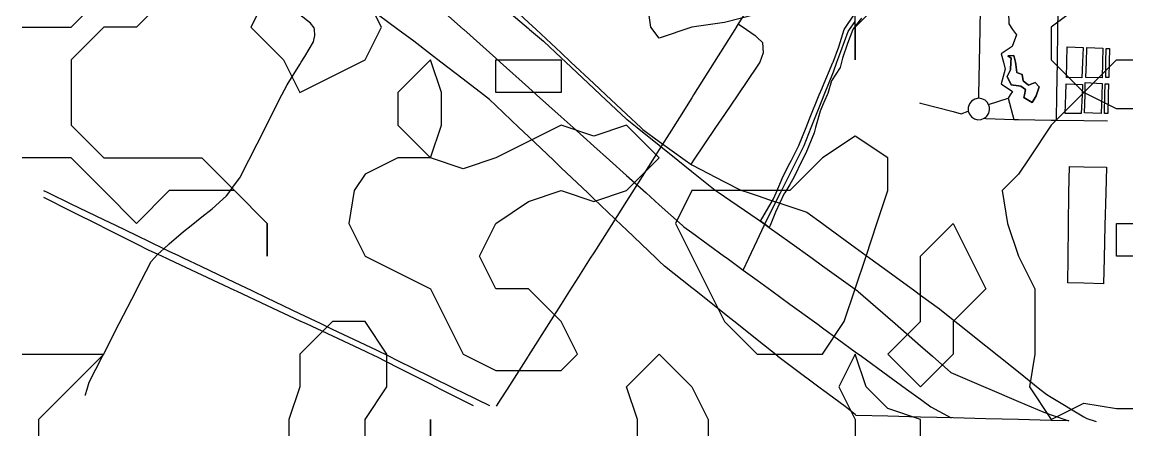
# Model space of a CAD drawing. Header units: millimetres. Extents: x -15 to 1005, y -13 to 1037.
# Drawn here: x -15 to 1005, y -13 to 367 of the extents above; entities that cross this region are included whole.
import ezdxf

# ---------------------------------------------------------------- set-up
doc = ezdxf.new("R2010")
doc.units = ezdxf.units.MM

msp = doc.modelspace()

# ---------------------------------------------------------------- linework, layer by layer
at = {"layer": 'contours'}
for points, elevation in [([(270, 317.0755), (300, 332.0755), (300, 332.0755), (315, 362.0755), (300, 392.0755), (300, 392.0755), (270, 412.0755), (240, 422.0755), (210, 392.0755), (210, 392.0755), (195, 362.0755), (210, 347.0755), (225, 332.0755), (240, 302.0755), (270, 317.0755)], 5), ([(-15, 362.0755), (0, 362.0755), (30, 362.0755), (60, 392.0755)], 9), ([(120, 392.0755), (90, 362.0755), (90, 362.0755), (60, 362.0755), (30, 332.0755), (30, 302.0755), (30, 272.0755), (60, 242.0755), (90, 242.0755), (120, 242.0755), (150, 242.0755), (150, 242.0755), (180, 212.0755), (180, 212.0755), (210, 182.0755), (210, 182.0755), (210, 152.0755), (210, 152.0755), (210, 152.0755), (210, 182.0755), (180, 212.0755), (150, 212.0755), (120, 212.0755), (90, 182.0755), (90, 182.0755), (90, 182.0755), (60, 212.0755), (60, 212.0755), (30, 242.0755), (0, 242.0755), (-15, 242.0755)], 9), ([(660, 374.0755), (630, 366.3612), (600, 362.0755), (600, 362.0755), (570, 352.0755), (562.5, 362.0755), (558, 392.0755)], 9), ([(780, 392.0755), (750, 362.0755), (750, 332.0755), (750, 332.0755), (750, 332.0755), (750, 362.0755), (750, 392.0755)], 9), ([(1005, 392.0755), (990, 392.0755), (960, 384.5755), (930, 362.0755), (930, 332.0755), (960, 302.0755), (990, 332.0755), (990, 332.0755), (1005, 332.0755)], 5), ([(360, 242.0755), (370, 272.0755), (370, 302.0755), (360, 332.0755), (330, 302.0755), (330, 272.0755), (360, 242.0755)], 5), ([(480, 302.0755), (480, 302.0755), (450, 302.0755), (420, 302.0755), (420, 302.0755), (420, 332.0755), (420, 332.0755), (450, 332.0755), (480, 332.0755), (480, 332.0755), (480, 302.0755)], 9), ([(1005, 287.0755), (990, 287.0755), (960, 302.0755), (930, 272.0755), (930, 272.0755), (910, 242.0755), (900, 227.0755), (885, 212.0755), (890, 182.0755), (900, 152.0755), (900, 152.0755), (915, 122.0755), (915, 92.0755), (915, 62.0755), (910, 32.0755), (930, 2.0755), (960, 17.0755), (990, 12.0755), (1005, 12.0755)], 5), ([(480, 47.0755), (495, 62.0755), (480, 92.0755), (480, 92.0755), (450, 122.0755), (420, 122.0755), (420, 122.0755), (405, 152.0755), (420, 182.0755), (420, 182.0755), (450, 202.0755), (480, 212.0755), (480, 212.0755), (480, 212.0755), (510, 202.0755), (540, 212.0755), (540, 212.0755), (570, 242.0755), (540, 272.0755), (510, 262.0755), (480, 272.0755), (450, 257.0755), (420, 242.0755), (420, 242.0755), (390, 232.0755), (360, 242.0755), (330, 242.0755), (300, 227.0755), (290, 212.0755), (285, 182.0755), (300, 152.0755), (300, 152.0755), (330, 137.0755), (360, 122.0755), (360, 122.0755), (375, 92.0755), (390, 62.0755), (390, 62.0755), (420, 47.0755), (450, 47.0755), (480, 47.0755)], 5), ([(720, 62.0755), (740, 92.0755), (750, 122.0755), (750, 122.0755), (760, 152.0755), (770, 182.0755), (780, 212.0755), (780, 242.0755), (750, 262.0755), (720, 242.0755), (720, 242.0755), (690, 212.0755), (690, 212.0755), (660, 212.0755), (630, 212.0755), (600, 212.0755), (585, 182.0755), (600, 152.0755), (600, 152.0755), (615, 122.0755), (630, 92.0755), (630, 92.0755), (660, 62.0755), (690, 62.0755), (720, 62.0755)], 5), ([(810, 32.0755), (810, 32.0755), (810, 32.0755), (780, 62.0755), (780, 62.0755), (780, 62.0755), (810, 92.0755), (810, 122.0755), (810, 152.0755), (810, 152.0755), (840, 182.0755), (840, 182.0755), (840, 182.0755), (855, 152.0755), (870, 122.0755), (870, 122.0755), (870, 122.0755), (840, 92.0755), (840, 62.0755), (840, 62.0755), (810, 32.0755)], 9), ([(1005, 152.0755), (990, 152.0755), (990, 152.0755), (990, 182.0755), (990, 182.0755), (1005, 182.0755)], 5), ([(300, -12.9245), (300, 2.0755), (300, 2.0755), (320, 32.0755), (320, 62.0755), (300, 92.0755), (270, 92.0755), (240, 62.0755), (240, 32.0755), (240, 32.0755), (230, 2.0755), (230, -12.9245)], 5), ([(-15, 62.0755), (0, 62.0755), (30, 62.0755), (60, 62.0755), (60, 62.0755), (60, 62.0755), (30, 32.0755), (30, 32.0755), (0, 2.0755), (0, -12.9245)], 9), ([(550, -12.9245), (550, 2.0755), (540, 32.0755), (540, 32.0755), (540, 32.0755), (570, 62.0755), (570, 62.0755), (570, 62.0755), (600, 32.0755), (600, 32.0755), (615, 2.0755), (615, -12.9245)], 9), ([(810, -12.9245), (810, 2.0755), (780, 12.0755), (760, 32.0755), (750, 62.0755), (735, 32.0755), (750, 2.0755), (750, 2.0755), (750, -12.9245)], 5), ([(360, -12.9245), (360, 2.0755), (360, 2.0755), (360, 2.0755), (360, -12.9245)], 9)]:
    msp.add_lwpolyline(points, dxfattribs=dict(at, elevation=elevation))
at = {"layer": 'major_roads'}
for points in [[(424.9209, 390, 6.9708), (450, 366.5249, 7.1733), (456.9708, 360, 7.1267), (480, 338.4437, 6.9092), (489.0206, 330, 6.8136), (510, 310.3624, 6.2679), (521.0704, 300, 6.0519), (540, 282.2811, 5.6278), (553.1203, 270, 5.446), (555.0636, 268.1809, 5.4295), (570, 257.3287, 5.3175), (593.8502, 240, 5.1168), (598.9978, 236.2599, 5.071), (600, 235.7437, 5.0632), (630, 220.2911, 4.6978), (645.0218, 212.5536, 4.409), (652.6572, 210, 4.2883), (660, 207.5443, 4.1754), (671.302, 203.7644, 4.0279)], [(651.9307, 380.0141, 10.9456), (642.5435, 365.0775, 9.98), (639.3543, 360, 9.5874), (630, 345.1066, 8.7881), (620.5118, 330, 7.7403), (601.6693, 300, 6.3299), (600, 297.3422, 6.257), (588.6861, 279.329, 5.8042), (582.8242, 270, 5.5791), (581.2732, 267.5316, 5.5293)], [(43.1869, 24.0737, 7.9464), (43.2721, 25.0654, 7.9499), (44.7635, 30, 7.9487), (46.6415, 36.2137, 7.9158), (58.8183, 60, 7.7541), (60, 62.3083, 7.7295), (74.1761, 90, 7.4764), (89.5338, 120, 7.2206), (90, 120.9106, 7.2234), (103.435, 147.1546, 7.3582), (106.1282, 150, 7.374), (109.6048, 153.673, 7.4381), (114.9605, 158.8081, 7.5302), (120, 163.1503, 7.6105), (133.1529, 174.4837, 7.8869), (140.0299, 180, 8.0283), (150, 187.9974, 8.173), (159.3702, 195.5136, 8.2622), (172.7719, 207.4347, 8.3466), (174.6573, 210, 8.3604), (180, 217.2693, 8.2604), (184.7463, 223.727, 8.1232), (193.035, 240, 7.8263), (208.3156, 270, 7.0455), (210, 273.307, 6.9483), (223.5962, 300, 6.0911), (228.2829, 309.2015, 5.7834), (240, 327.941, 5.0853), (241.2874, 330, 5.0225), (244.6276, 335.342, 4.9272), (252.6663, 348.6762, 4.7462), (253.8445, 354.5239, 4.6936), (253.3819, 360, 4.6472), (253.261, 361.431, 4.6727), (249.7737, 365.874, 4.7423), (240, 373.3254, 4.8158)], [(642.5435, 365.0775, 9.98), (650.1027, 360, 9.4045), (658.1968, 354.5631, 8.9974), (660, 352.7548, 8.8839), (664.8126, 347.9281, 8.5849), (665.4523, 338.527, 8.1394), (662.5869, 330.0908, 7.7658), (662.5254, 330, 7.7619), (660, 326.2735, 7.6454), (642.1944, 300, 6.6802), (630, 282.0061, 6.2306), (621.8635, 270, 5.8797), (601.5325, 240, 5.1269), (600, 237.7387, 5.0915), (598.9978, 236.2599, 5.071)], [(581.2732, 267.5316, 5.5293), (570, 249.7442, 5.2183), (563.8244, 240, 5.0975), (544.8111, 210, 5.3381), (540, 202.4088, 5.5636), (525.7979, 180, 6.1521), (510, 155.0733, 6.7598), (506.7847, 150, 6.8061), (495.9541, 132.911, 6.5567)], [(4.6837, 206.082, 8.2837), (30, 193.3794, 8.1519), (56.665, 180, 7.9696), (60, 178.3266, 7.9537), (90, 163.2739, 7.6614), (100.7046, 157.9028, 7.5407), (109.6048, 153.673, 7.4381), (117.463, 150, 7.3439), (120, 148.8142, 7.3256), (150, 134.7919, 7.1741), (180, 120.7696, 6.8604), (181.6466, 120, 6.8275), (210, 106.7473, 6.2974), (240, 92.725, 5.4201), (245.8301, 90, 5.3006), (270, 78.7027, 4.9135), (300, 64.6804, 5.0044), (308.7717, 60.5805, 5.1098), (309.9206, 60, 5.1261), (330, 49.8553, 5.4962), (360, 34.6985, 5.969), (369.2997, 30, 6.0307), (390, 19.5416, 6.2366), (398.6815, 15.1554, 6.2696), (399.2628, 14.8716, 6.2721)], [(414.5192, 14.4773, 6.1567), (390, 26.4958, 6.0693), (382.8509, 30, 6.0008), (360, 41.2006, 5.8552), (330, 55.9055, 5.4744), (321.6467, 60, 5.3209), (311.0175, 65.2101, 5.1639), (300, 70.4649, 5.0578), (270, 84.7734, 5.0066), (259.0417, 90, 5.1836), (240, 99.0819, 5.5786), (210, 113.3905, 6.4168), (196.1422, 120, 6.6782), (180, 127.699, 7.0049), (150, 142.0076, 7.2784), (133.2427, 150, 7.3623), (128.7241, 152.1551, 7.3994), (120, 156.3721, 7.4696), (114.9605, 158.8081, 7.5302), (90, 170.8537, 7.8011), (71.0476, 180, 7.9759), (60, 185.3314, 8.0831), (30, 199.8091, 8.2778), (8.8829, 210, 8.3775), (4.8357, 211.9531, 8.3954)], [(671.302, 203.7644, 4.0279), (683.4399, 199.7027, 3.8699)], [(683.4399, 199.7027, 3.8699), (690, 197.5091, 3.7848), (705.6557, 192.2742, 3.7357), (720, 181.8166, 3.6202), (722.4918, 180, 3.6814), (750, 159.9455, 4.7078), (763.6419, 150, 5.5011), (780, 138.0743, 6.651), (804.792, 120, 7.9264), (810, 116.2032, 8.1477), (827.4284, 103.4972, 8.3258), (840, 93.4779, 8.4512), (844.3638, 90, 8.329), (870, 69.5685, 7.5805), (882.006, 60, 7.0704), (900, 45.6591, 6.2908), (919.6481, 30, 5.6104), (925.9761, 24.9567, 5.3958), (930, 22.5305, 5.2657), (960, 4.442, 4.5936), (962.7348, 2.7931, 4.5491), (971.2287, 0.0903, 4.3964)], [(495.9541, 132.911, 6.5567), (487.7349, 120, 6.2494), (480, 107.8496, 5.8119), (468.6369, 90, 5.1916), (450, 60.7244, 4.8794), (449.5388, 60, 4.8839), (430.4408, 30, 5.6113), (424.6896, 20.9658, 5.8984), (420.4279, 14.3246, 6.1139)]]:
    msp.add_polyline3d(points, dxfattribs=at)
at = {"layer": 'minor_roads'}
for points in [[(869.9466, 527.9884, 7.1279), (869.3025, 510, 7.4544), (868.2283, 480, 8.1306), (867.1541, 450, 8.7469), (866.44, 430.0572, 8.8993), (866.0447, 420, 8.9762), (865.5755, 408.0644, 8.854), (865.1735, 390, 8.6629), (864.9231, 378.7463, 8.4733), (864.5292, 360, 8.1558), (863.8989, 330, 7.5846), (863.2686, 300, 7.0037), (863.2026, 296.8594, 6.9556)], [(934.8505, 276.8552, 4.6336), (935.2393, 300, 5.079), (935.7432, 330, 5.5322), (936.2471, 360, 6.1035), (936.5261, 376.61, 6.5054), (930, 376.8064, 6.6273), (900, 377.7088, 7.5476), (890.8486, 377.9841, 7.8023), (870, 378.597, 8.3826), (864.9231, 378.7463, 8.4733)], [(866.3936, 296.4701, 6.8939), (863.2026, 296.8594, 6.9556), (859.8708, 296.1456, 7.0027), (856.9842, 294.3413, 7.0262), (854.878, 291.6891, 7.0245), (853.8004, 288.4802, 6.9971), (853.8732, 285.0835, 6.9462), (854.9691, 282.1627, 6.8827), (856.9118, 279.7222, 6.8093), (859.5388, 277.9989, 6.7322), (862.5667, 277.1952, 6.6605), (865.7, 277.3655, 6.6017), (868.6174, 278.4993, 6.5629), (870, 279.6427, 6.5547), (871.0931, 280.5467, 6.5372), (872.7678, 283.2658, 6.5327), (873.4901, 286.3816, 6.5633), (873.3291, 288.8505, 6.6091), (872.5636, 291.2047, 6.6704), (871.1747, 293.3426, 6.7458), (870, 294.4199, 6.7974), (869.2859, 295.0748, 6.8207), (866.3936, 296.4701, 6.8939)], [(809.0236, 292.7519, 7.4156), (810, 292.4952, 7.4203), (840, 284.6101, 7.2), (847.4006, 282.665, 7.034), (853.8732, 285.0835, 6.9462)], [(868.6174, 278.4993, 6.5629), (870, 278.4408, 6.535), (895.6164, 277.3561, 5.7534), (900, 277.3001, 5.6216), (930, 276.9171, 4.7377), (934.8505, 276.8552, 4.6336), (960, 276.5349, 4.0948), (981.849, 276.2566, 3.7142)]]:
    msp.add_polyline3d(points, dxfattribs=at)
at = {"layer": 'parks'}
for points in [[(944.1255, 316.0607, 5.1045), (944.4852, 330, 5.3024), (944.8522, 344.2236, 5.5747), (959.2915, 343.5441, 5.1894), (958.7977, 330, 4.9261), (958.2761, 315.6956, 4.7425), (944.1255, 316.0607, 5.1045)], [(961.8197, 315.9111, 4.6652), (962.335, 330, 4.8465), (962.8271, 343.4528, 5.1237), (977.5555, 342.7845, 4.8684), (977.2257, 330, 4.5409), (976.8522, 315.5233, 4.3553), (961.8197, 315.9111, 4.6652)], [(983.5599, 342.5686, 4.7641), (983.2357, 330, 4.4175), (982.8701, 315.8319, 4.2375), (980.106, 316.016, 4.2959), (980.3155, 330, 4.4775), (980.5059, 342.7084, 4.8181), (983.5599, 342.5686, 4.7641)], [(942.9902, 282.9418, 4.5745), (943.4303, 300, 4.8824), (943.6936, 310.203, 5.0281), (958.7106, 309.5272, 4.6467), (958.3588, 300, 4.5241), (957.7255, 282.8499, 4.2496), (942.9902, 282.9418, 4.5745)], [(960.683, 283.3596, 4.1959), (961.1123, 300, 4.4625), (961.4017, 311.2157, 4.6096), (976.7234, 310.532, 4.2913), (976.4517, 300, 4.1561), (976.0121, 282.9641, 3.9136), (960.683, 283.3596, 4.1959)], [(982.7219, 310.0889, 4.1645), (982.4616, 300, 4.0361), (982.0165, 282.7481, 3.8025), (978.9625, 282.8879, 3.8594), (979.404, 300, 4.0972), (979.6663, 310.1678, 4.2271), (982.7219, 310.0889, 4.1645)], [(980.7514, 233.7147, 3.2588), (980.1396, 210, 3.2442), (979.3655, 180, 3.4578), (978.5915, 150, 3.6536), (977.9881, 126.6124, 3.778), (960, 127.0765, 3.9421), (945.2521, 127.457, 4.2664), (945.5627, 150, 4.0632), (945.9759, 180, 3.7516), (946.3892, 210, 3.5929), (946.7224, 234.1928, 3.7458), (960, 234.0062, 3.5041), (980.7514, 233.7147, 3.2588)]]:
    msp.add_polyline3d(points, dxfattribs=at)
at = {"layer": 'paths'}
for points in [[(890.9984, 376.0178, 7.7657), (891.0149, 365.154, 7.5852), (894.6167, 360, 7.4019), (898.1174, 354.9909, 7.2077), (894.3092, 344.5234, 7.1057), (884.1143, 337.755, 7.2552), (886.1681, 330, 7.0472), (887.8717, 323.5673, 6.8671), (883.98, 310.1722, 6.701), (894.4206, 303.141, 6.2607), (892.3499, 300, 6.2545), (890.4295, 297.0868, 6.2574), (895.6164, 277.3561, 5.7534)], [(872.5636, 291.2047, 6.6704), (890.4295, 297.0868, 6.2574)]]:
    msp.add_polyline3d(points, dxfattribs=at)
at = {"layer": 'water'}
for points in [[(946.2122, 0.7368, 4.9362), (930, 1.1557, 5.3103), (900, 1.931, 6.151), (870, 2.7063, 6.9294), (840, 3.4816, 7.1673), (810, 4.2569, 6.7019), (780, 5.0322, 5.9586), (750.9408, 5.7832, 5.5474), (750, 6.5336, 5.5314), (740.755, 13.9074, 5.5104), (720, 29.3647, 5.1844), (719.147, 30, 5.1828), (690, 51.7073, 4.9515), (679.058, 59.8564, 4.9762), (678.8788, 60, 4.9761), (660, 75.1276, 4.9164), (641.4396, 90, 5.0826), (635.9763, 94.3778, 5.1465), (630, 99.1141, 5.212), (603.6465, 120, 5.6659), (600, 122.8899, 5.7447), (574.9444, 142.7471, 6.1284), (570, 147.4583, 6.1824), (567.3325, 150, 6.1769), (540, 176.0431, 6.1628), (535.8473, 180, 6.0913), (510, 204.628, 5.6443), (504.362, 210, 5.5366), (489.7303, 223.9415, 5.4691), (480, 233.1748, 5.4269), (472.8073, 240, 5.3647), (450, 261.6423, 5.7358), (441.1923, 270, 5.8462), (420, 290.1098, 6.3114), (414.0389, 295.7663, 6.3881), (408.5372, 300, 6.4291), (390, 314.2647, 6.4239), (369.5518, 330, 6.2202), (360, 337.3503, 6.125), (344.5882, 349.2099, 5.9713), (330, 359.9413, 5.7932), (329.9202, 360, 5.7922), (302.6413, 380.0669, 5.8954)], [(360, 387.3181, 6.9713), (390, 360.4451, 6.9731), (390.4968, 360, 6.9748), (420, 333.572, 7.1532), (423.9876, 330, 7.1675), (450, 306.6989, 6.8512), (457.4784, 300, 6.7051), (480, 279.8258, 6.0503), (490.9691, 270, 5.6718), (510, 252.9527, 5.3372), (524.4599, 240, 5.1774), (540, 226.0796, 5.2485), (557.9506, 210, 5.1875), (570, 199.2065, 5.183), (591.4414, 180, 4.8563), (592.5761, 178.9836, 4.8428), (600, 173.5724, 4.7197), (630, 151.7058, 3.9624), (632.3403, 150, 3.9038), (647.1467, 139.2078, 3.6921), (660, 129.8419, 3.4456), (673.5067, 120, 3.414), (690, 107.9817, 3.487), (714.6774, 90, 4.1255), (720, 86.1215, 4.2533), (750, 64.2613, 5.6792), (755.8481, 60, 5.9551), (780, 42.4011, 6.6369), (797.0187, 30, 6.9485), (810, 20.5409, 7.1337), (819.3744, 13.71, 7.0867), (838.2968, 3.5256, 7.1407)], [(420, 386.4104, 6.9765), (450, 360.817, 7.2038), (450.9576, 360, 7.197), (463.6598, 349.1636, 7.0668), (480, 333.8956, 6.9201), (484.1692, 330, 6.8758), (510, 305.8641, 6.2046), (516.2759, 300, 6.0823), (540, 277.8327, 5.5515), (540.5617, 277.3078, 5.5439), (549.6877, 270, 5.4385), (570, 253.7346, 5.2705), (587.1518, 240, 5.1095), (600, 229.7116, 4.9779), (621.3246, 212.6355, 4.573), (625.1923, 210, 4.4821), (630, 206.7239, 4.3857), (660, 186.2812, 3.6257), (663.1336, 184.1459, 3.557), (668.7104, 180, 3.426), (671.0918, 178.2297, 3.3983), (690, 164.6469, 3.1611), (710.3897, 150, 3.3793), (720, 143.0964, 3.614), (750, 121.5459, 5.1121), (752.152, 120, 5.2637), (752.6944, 119.6103, 5.3013), (780, 95.8005, 7.0901), (786.6521, 90, 7.3733), (810, 69.6412, 8.1115), (821.0567, 60, 8.1354), (837.9909, 45.2337, 7.9855), (840, 44.3732, 7.9884), (870, 31.5241, 7.2575), (873.5584, 30, 7.1274), (900, 18.6749, 6.2364), (923.3973, 8.6538, 5.4907), (930, 6.3626, 5.2995), (946.2122, 0.7368, 4.9362)], [(647.1467, 139.2078, 3.6921), (652.2841, 150, 3.3915), (660, 166.2091, 3.3392), (666.5648, 180, 3.4352), (669.33, 185.8089, 3.5732), (681.4217, 210, 4.1439), (690, 227.1622, 4.5566), (696.4168, 240, 4.8865), (703.2203, 253.6112, 5.2539), (709.7155, 270, 5.6949), (720, 295.9501, 6.4956), (721.605, 300, 6.6417), (730.0387, 321.2801, 7.3803), (733.1651, 330, 7.6577), (736.7129, 339.8955, 7.9398), (743.6678, 358.1967, 8.4198), (744.9234, 360, 8.4629), (750, 367.2914, 8.5892)], [(663.1336, 184.1459, 3.557), (675.0164, 204.6916, 4.0354), (677.3329, 210, 4.162), (684.0385, 225.3669, 4.5452), (690, 237.2229, 4.8209), (691.3964, 240, 4.8923), (698.1704, 253.4719, 5.2571), (704.8991, 270, 5.703), (708.2013, 278.1113, 5.9431), (717.0972, 300, 6.6191), (719.6555, 306.2948, 6.8271), (720, 307.0994, 6.8536), (729.636, 329.6054, 7.6294), (729.7798, 330, 7.642), (734.9374, 344.1453, 8.0512), (739.8054, 360, 8.4732), (739.8163, 360.0354, 8.4739), (750, 374.8545, 8.7309)], [(755.7173, 370.2929, 8.6612), (750, 362.9268, 8.5074), (748.2651, 360.6915, 8.4694), (748.0013, 360, 8.4566), (743.0589, 347.0421, 8.137), (738.2491, 333.8288, 7.7827), (737.3761, 330, 7.6772), (736.2315, 324.98, 7.5276), (728.3099, 312.74, 7.108), (724.8846, 301.2582, 6.7188), (724.3334, 300, 6.6731), (720, 290.108, 6.3114), (717.7575, 284.989, 6.1503), (713.6676, 270, 5.6882), (712.3343, 265.1136, 5.5565), (704.7086, 246.625, 5.0594), (701.4937, 240, 4.8806), (693.8368, 224.221, 4.4798), (690, 217.7804, 4.3102), (685.365, 210, 4.1264), (684.9641, 209.3269, 4.1108), (676.9239, 192.1884, 3.7048), (671.8315, 180, 3.4126), (671.0918, 178.2297, 3.3983), (668.7104, 180, 3.426), (663.1336, 184.1459, 3.557), (675.0164, 204.6916, 4.0354), (677.3329, 210, 4.162), (684.0385, 225.3669, 4.5452), (690, 237.2229, 4.8209), (691.3964, 240, 4.8923), (698.1704, 253.4719, 5.2571), (704.8991, 270, 5.703), (708.2013, 278.1113, 5.9431), (717.0972, 300, 6.6191), (719.6555, 306.2948, 6.8271), (720, 307.0994, 6.8536), (729.636, 329.6054, 7.6294), (729.7798, 330, 7.642), (734.9374, 344.1453, 8.0512), (739.8054, 360, 8.4732), (739.8163, 360.0354, 8.4739), (750, 374.8545, 8.7309)], [(755.7173, 370.2929, 8.6612), (750, 362.9268, 8.5074), (748.2651, 360.6915, 8.4694), (748.0013, 360, 8.4566), (743.0589, 347.0421, 8.137), (738.2491, 333.8288, 7.7827), (737.3761, 330, 7.6772), (736.2315, 324.98, 7.5276), (728.3099, 312.74, 7.108), (724.8846, 301.2582, 6.7188), (724.3334, 300, 6.6731), (720, 290.108, 6.3114), (717.7575, 284.989, 6.1503), (713.6676, 270, 5.6882), (712.3343, 265.1136, 5.5565), (704.7086, 246.625, 5.0594), (701.4937, 240, 4.8806), (693.8368, 224.221, 4.4798), (690, 217.7804, 4.3102), (685.365, 210, 4.1264), (684.9641, 209.3269, 4.1108), (676.9239, 192.1884, 3.7048), (671.8315, 180, 3.4126), (671.0918, 178.2297, 3.3983), (668.7104, 180, 3.426), (663.1336, 184.1459, 3.557)], [(890.258, 335.8293, 7.0472), (893.1474, 333.6992, 6.9251), (892.9507, 330, 6.8579), (892.5706, 322.8507, 6.7207), (889.7661, 316.7659, 6.6738), (893.4013, 309.3431, 6.4179), (900, 308.2883, 6.2097), (902.214, 307.9344, 6.138), (906.564, 304.8924, 5.9517), (905.449, 300, 5.8861), (904.8993, 297.5877, 5.8564), (912.4426, 293.003, 5.5583), (916.1371, 299.0648, 5.5714), (916.4556, 300, 5.5806), (919.0103, 307.501, 5.6427), (915.2766, 311.42, 5.8227), (909.3157, 308.9324, 5.9511), (904.4032, 312.8725, 6.1736), (903.376, 318.7678, 6.3237), (900, 320.0501, 6.4543), (898.4105, 320.6538, 6.5114), (897.7177, 328.0008, 6.6834), (897.2689, 330, 6.7374), (895.8612, 336.2707, 6.9003), (890.258, 335.8293, 7.0472)], [(889.7661, 316.7659, 6.6738), (892.5706, 322.8507, 6.7207), (892.9507, 330, 6.8579), (893.1474, 333.6992, 6.9251), (890.258, 335.8293, 7.0472), (895.8612, 336.2707, 6.9003), (897.2689, 330, 6.7374), (897.7177, 328.0008, 6.6834), (898.4105, 320.6538, 6.5114), (900, 320.0501, 6.4543), (903.376, 318.7678, 6.3237), (904.4032, 312.8725, 6.1736), (909.3157, 308.9324, 5.9511), (915.2766, 311.42, 5.8227), (919.0103, 307.501, 5.6427), (916.4556, 300, 5.5806), (916.1371, 299.0648, 5.5714), (912.4426, 293.003, 5.5583), (904.8993, 297.5877, 5.8564), (905.449, 300, 5.8861), (906.564, 304.8924, 5.9517), (902.214, 307.9344, 6.138), (900, 308.2883, 6.2097), (893.4013, 309.3431, 6.4179), (889.7661, 316.7659, 6.6738)]]:
    msp.add_polyline3d(points, dxfattribs=at)

doc.saveas('drawing.dxf')
